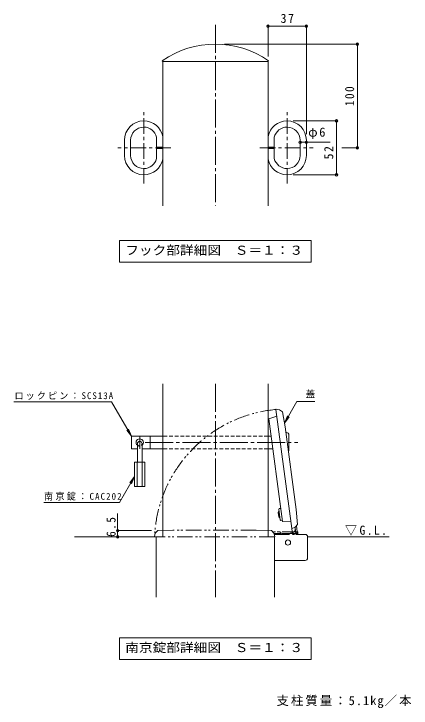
# Model space of a CAD drawing. Units: millimetres on the paper, enlarged 10 times, with parts at other scales. Extents: x -1525 to 1782, y -1371 to 1129.
# Drawn here: x 504 to 1782, y -1103 to 1129 of the extents above; entities that cross this region are included whole.
import ezdxf
from ezdxf.enums import TextEntityAlignment as Align

# ---------------------------------------------------------------- set-up
doc = ezdxf.new("R2010")
doc.units = ezdxf.units.MM
doc.header["$LTSCALE"] = 10
doc.header["$PDMODE"] = 32
doc.header["$PDSIZE"] = 8
for name, pattern in [('CHAIN1', [8, 5, -1, 1, -1]), ('CHAIN2', [12, 9, -1, 1, -1]), ('DASHED1', [1.8, 1.2, -0.6]), ('DOUBLE_CHAIN1', [8.8, 5, -1, 0.6, -0.6, 0.6, -1])]:
    doc.linetypes.add(name, pattern=pattern)
for name, color, linetype, lineweight in [('C-5', 7, 'Continuous', 9), ('D-0', 4, 'Continuous', 9), ('D-1', 3, 'Continuous', 9), ('D-2', 3, 'Continuous', 9), ('D-3', 4, 'Continuous', 9), ('D-4', 7, 'Continuous', 9), ('D-5', 7, 'Continuous', 9), ('D-6', 2, 'Continuous', 9), ('D-9', 7, 'DOUBLE_CHAIN1', 9), ('D-A', 7, 'CHAIN1', 9), ('D-B', 2, 'Continuous', 9)]:
    doc.layers.add(name, color=color, linetype=linetype, lineweight=lineweight)
doc.styles.add('ＭＳ ゴシック', font='')
doc.styles.get('ＭＳ ゴシック').set_extended_font_data('MS Gothic')

msp = doc.modelspace()

# ---------------------------------------------------------------- linework, layer by layer
at = {"layer": 'D-0', "color": 7, "linetype": 'CHAIN2'}
for p, q in [((1152.33, 1093.2), (1152.33, 511.3)), ((1152.33, -60.96), (1152.33, -746.41)), ((908.89, -229.07), (908.89, -269.07)), ((926.48, -249.07), (1417.22, -249.07))]:
    msp.add_line(p, q, dxfattribs=at)
at = {"layer": 'D-0'}
for p, q in [((1398.16, -525.34), (1347.15, -143.01)), ((1359.02, -143.81), (1347.97, -142.27)), ((1368.3, -150.3), (1359.02, -143.81)), ((1368.3, -150.3), (1376.4, -198.44)), ((1324.2, -172.67), (1350, -164.35)), ((1324.2, -172.67), (1368.24, -502.74)), ((1411.86, -464.18), (1376.4, -198.44)), ((1416.66, -512.76), (1411.86, -464.18)), ((1368.24, -502.74), (1395.32, -504)), ((1416.66, -512.76), (1409.41, -521.46)), ((1409.41, -521.46), (1399.14, -525.84))]:
    msp.add_line(p, q, dxfattribs=at)
at = {"layer": 'D-0', "linetype": 'DOUBLE_CHAIN1'}
for p, q in [((966.72, -532.36), (959.05, -540.69)), ((966.72, -532.36), (1015.5, -530.69)), ((1283.6, -530.69), (1015.5, -530.69)), ((1332.38, -532.36), (1283.6, -530.69)), ((1332.38, -532.36), (1340.05, -540.69)), ((959.05, -540.69), (956.07, -551.45)), ((1342.83, -552.36), (956.69, -552.36)), ((1340.05, -540.69), (1343.03, -551.45))]:
    msp.add_line(p, q, dxfattribs=at)
at = {"layer": 'D-0', "color": 2}
for p, q in [((961.83, -552.36), (961.83, -746.41)), ((1342.83, -552.36), (1342.83, -746.41)), ((1441.38, -544.69), (1411.72, -544.69)), ((1449.05, -620.36), (1449.05, -552.36)), ((1342.83, -628.03), (1441.38, -628.03))]:
    msp.add_line(p, q, dxfattribs=at)
msp.add_circle((1385.72, -570.69), 8.33, dxfattribs=at)
at = {"layer": 'D-0', "linetype": 'DOUBLE_CHAIN1'}
for centre, radius, start, end in [((1385.72, -570.69), 429.42, 95.153, 177.55311), ((956.69, -551.69), 0.667, 158.79398, 270), ((1342.41, -551.69), 0.667, 270, 21.20602)]:
    msp.add_arc(centre, radius, start, end, dxfattribs=at)
at = {"layer": 'D-0'}
for centre, start, end in [((1347.81, -142.92), 76.39398, 187.6), ((1398.82, -525.25), 187.6, 298.80602)]:
    msp.add_arc(centre, 0.667, start, end, dxfattribs=at)
at = {"layer": 'D-0', "color": 2}
for centre, start, end in [((1441.38, -552.36), 0, 90), ((1441.38, -620.36), 270, 0)]:
    msp.add_arc(centre, 7.67, start, end, dxfattribs=at)
at = {"layer": 'D-1'}
for p, q in [((982.99, 975.92), (981.58, 977.97)), ((982.99, 975.92), (1152.33, 975.92)), ((982.99, 975.92), (982.99, 511.3)), ((1321.66, 975.92), (1152.33, 975.92)), ((1321.66, 975.92), (1323.08, 977.97)), ((1321.66, 975.92), (1321.66, 511.3)), ((982.99, -552.36), (982.99, -60.96)), ((1321.66, -552.36), (1321.66, -60.96))]:
    msp.add_line(p, q, dxfattribs=at)
msp.add_arc((1152.33, 731.3), 300, 55.30788, 124.69212, dxfattribs=at)
at = {"layer": 'D-2'}
for p, q in [((859.66, 673.58), (859.66, 722.36)), ((879.66, 673.58), (879.66, 722.36)), ((962.99, 699.64), (962.99, 732.44)), ((1341.66, 699.64), (1341.66, 732.44)), ((1424.99, 673.58), (1424.99, 722.36)), ((1444.99, 673.58), (1444.99, 722.36)), ((982.99, 699.64), (962.99, 699.64)), ((962.99, 696.3), (962.99, 663.5)), ((982.99, 696.3), (962.99, 696.3)), ((1321.66, 699.64), (1341.66, 699.64)), ((1321.66, 696.3), (1341.66, 696.3)), ((1341.66, 696.3), (1341.66, 663.5)), ((921.94, 631.3), (921.94, 631.34)), ((1382.72, 631.3), (1382.72, 631.34))]:
    msp.add_line(p, q, dxfattribs=at)
for centre, radius, start, end in [((921.94, 722.36), 62.28, 90, 180), ((921.94, 722.36), 62.28, 11.35969, 90), ((1382.72, 722.36), 62.28, 90, 168.64031), ((1382.72, 722.36), 62.28, 0, 90), ((921.94, 722.36), 42.28, 90, 180), ((921.94, 722.36), 42.28, 13.79803, 90), ((1382.72, 722.36), 42.28, 90, 166.20197), ((1382.72, 722.36), 42.28, 0, 90), ((921.94, 673.58), 62.28, 180, 270), ((921.94, 673.58), 42.28, 180, 270), ((1382.72, 673.58), 42.28, 270, 0), ((1382.72, 673.58), 62.28, 270, 0), ((921.94, 673.58), 42.28, 270, 346.20197), ((921.94, 673.58), 62.28, 270, 348.64031), ((1382.72, 673.58), 62.28, 191.35969, 270), ((1382.72, 673.58), 42.28, 193.79803, 270)]:
    msp.add_arc(centre, radius, start, end, dxfattribs=at)
at = {"layer": 'D-3'}
for p, q in [((1378.89, -215.74), (1378.71, -215.74)), ((882.22, -229.07), (882.22, -269.07)), ((882.22, -229.07), (982.99, -229.07)), ((942.22, -229.07), (942.22, -269.07)), ((1331.73, -229.07), (1321.52, -229.07)), ((1388.89, -225.74), (1388.89, -272.41)), ((901.39, -269.07), (882.22, -269.07)), ((982.99, -269.07), (916.39, -269.07)), ((1337.07, -269.07), (1321.52, -269.07)), ((1032.98, -530.52), (1032.96, -530.69))]:
    msp.add_line(p, q, dxfattribs=at)
at = {"layer": 'D-3', "linetype": 'DASHED1'}
for p, q in [((1321.52, -229.07), (983.85, -229.07)), ((1321.52, -269.07), (983.85, -269.07))]:
    msp.add_line(p, q, dxfattribs=at)
at = {"layer": 'D-3', "color": 6}
for p, q in [((901.39, -253.24), (901.39, -312.41)), ((916.39, -253.24), (916.39, -312.41)), ((892.22, -312.41), (925.55, -312.41)), ((892.22, -312.41), (892.22, -390.74)), ((900.55, -312.41), (900.55, -390.74)), ((917.22, -312.41), (917.22, -390.74)), ((925.55, -312.41), (925.55, -390.74)), ((892.22, -390.74), (925.55, -390.74))]:
    msp.add_line(p, q, dxfattribs=at)
at = {"layer": 'D-3'}
for centre, radius, start, end in [((1378.89, -225.74), 10, 0, 90.99598), ((908.89, -249.07), 11.67, 310.00421, 229.99579), ((1378.89, -272.41), 10, 324.67213, 0)]:
    msp.add_arc(centre, radius, start, end, dxfattribs=at)
at = {"layer": 'D-3', "color": 6}
msp.add_arc((908.89, -253.24), 7.5, 0, 180, dxfattribs=at)
at = {"layer": 'D-3', "color": 6, "linetype": 'DASHED1'}
msp.add_arc((908.89, -253.24), 7.5, 180, 0, dxfattribs=at)
at = {"layer": 'D-4'}
for p, q in [((1321.66, 1092.11), (1321.66, 991.79)), ((1444.99, 1089.11), (1321.66, 1089.11)), ((1444.99, 1092.11), (1444.99, 742.36)), ((1612.04, 1031.3), (1181.97, 1031.3)), ((1609.04, 1031.3), (1609.04, 697.97)), ((1544.79, 784.64), (1402.72, 784.64)), ((1541.79, 611.3), (1541.79, 784.64)), ((1444.99, 715.96), (1424.99, 715.96)), ((1521.7, 715.96), (1444.99, 715.96)), ((1612.04, 697.97), (1559.04, 697.97)), ((1544.79, 611.3), (1402.72, 611.3)), ((837.76, -477.56), (837.76, -552.36)), ((834.76, -532.36), (946.72, -532.36)), ((834.76, -552.36), (936.69, -552.36))]:
    msp.add_line(p, q, dxfattribs=at)
for p in [(1321.66, 1089.11), (1444.99, 1089.11), (1609.04, 1031.3), (1541.79, 784.64), (1424.99, 715.96), (1444.99, 715.96), (1609.04, 697.97), (1541.79, 611.3), (837.76, -532.36), (837.76, -552.36)]:
    msp.add_point(p, dxfattribs=at)
at = {"layer": 'D-5'}
for p, q in [((844.33, 400.5), (1460.33, 400.5)), ((844.33, 400.5), (844.33, 330.5)), ((1460.33, 400.5), (1460.33, 330.5)), ((844.33, 330.5), (1460.33, 330.5)), ((1374.42, -186.68), (1414.19, -117.8)), ((1414.19, -117.8), (1472.56, -117.8)), ((1374.42, -186.68), (1383.99, -163.58)), ((1374.42, -186.68), (1389.64, -166.85)), ((882.22, -229.07), (867, -209.24)), ((882.22, -229.07), (872.65, -205.98)), ((892.22, -358.59), (877, -378.43)), ((892.22, -358.59), (882.65, -381.69)), ((844.33, -876.51), (1460.33, -876.51)), ((844.33, -876.51), (844.33, -946.51)), ((1460.33, -876.51), (1460.33, -946.51)), ((844.33, -946.51), (1460.33, -946.51))]:
    msp.add_line(p, q, dxfattribs=at)
for points in [[(882.22, -229.07), (818.44, -118.61), (504.07, -118.61)], [(892.22, -358.59), (843.75, -442.43), (600.16, -442.43)]]:
    msp.add_lwpolyline(points, dxfattribs=at)
at = {"layer": 'D-6'}
for p, q in [((1356.61, -471), (1354.32, -474)), ((1357.62, -473.55), (1354.32, -474)), ((1356.26, -488.53), (1354.32, -474)), ((1359.56, -488.09), (1356.26, -488.53)), ((1359.26, -490.82), (1356.26, -488.53)), ((1357.27, -470.91), (1356.61, -471)), ((1359.26, -490.82), (1356.61, -471)), ((1359.92, -490.74), (1359.26, -490.82)), ((1411.51, -544.72), (1408.46, -521.87)), ((1416.89, -544.69), (1413.18, -516.93))]:
    msp.add_line(p, q, dxfattribs=at)
at = {"layer": 'D-6', "color": 6}
for p, q in [((961.83, -552.36), (699.09, -552.36)), ((1449.05, -552.36), (1710.84, -552.36))]:
    msp.add_line(p, q, dxfattribs=at)
at = {"layer": 'D-6', "linetype": 'DOUBLE_CHAIN1'}
for p, q in [((1417.26, -536.36), (1336.06, -536.36)), ((1363.54, -541.69), (1340.33, -541.69)), ((1341.16, -544.69), (1413.92, -544.69)), ((1363.6, -544.69), (1363.6, -541.36)), ((1417.26, -544.69), (1417.26, -536.36))]:
    msp.add_line(p, q, dxfattribs=at)
at = {"layer": 'D-6'}
msp.add_arc((1410.26, -532.83), 5, 273.77745, 7.6, dxfattribs=at)
at = {"layer": 'D-6', "linetype": 'DOUBLE_CHAIN1'}
msp.add_arc((1358.6, -541.36), 5, 0, 90, dxfattribs=at)
at = {"layer": 'D-9', "linetype": 'Continuous'}
msp.add_line((1400.74, -544.69), (1398.16, -525.34), dxfattribs=at)
at = {"layer": 'D-9'}
for p, q in [((1417.26, -541.69), (1363.54, -541.69)), ((1368.62, -543.38), (1400.01, -539.19)), ((1383.71, -544.69), (1383.71, -541.69)), ((1402.04, -544.69), (1402.04, -541.69)), ((1417.21, -544.69), (1417.21, -541.69))]:
    msp.add_line(p, q, dxfattribs=at)
at = {"layer": 'D-9', "linetype": 'Continuous'}
msp.add_arc((1398.6, -528.62), 10.67, 277.6, 7.6, dxfattribs=at)
at = {"layer": 'D-9'}
for centre, radius, start, end in [((1352.88, -552.36), 10.67, 45.9438, 90), ((1369.94, -553.29), 10, 97.6, 120.6877)]:
    msp.add_arc(centre, radius, start, end, dxfattribs=at)
at = {"layer": 'D-A'}
for p, q in [((921.94, 582.9), (921.94, 813.04)), ((1382.72, 582.9), (1382.72, 813.04)), ((1009.23, 697.97), (838.19, 697.97)), ((1295.42, 697.97), (1466.47, 697.97))]:
    msp.add_line(p, q, dxfattribs=at)
at = {"layer": 'D-B'}
for p, q in [((1356.39, -464.3), (1357.49, -461.63)), ((1356.39, -464.3), (1360.8, -497.34)), ((1362.67, -460.94), (1357.49, -461.63)), ((1360.8, -497.34), (1362.56, -499.63)), ((1367.74, -498.94), (1362.56, -499.63))]:
    msp.add_line(p, q, dxfattribs=at)

# ---------------------------------------------------------------- texts
at = {"layer": 'C-5', "color": 2, "insert": (1348.85, -1102.81), "char_height": 29.33, "attachment_point": 7, "style": 'ＭＳ ゴシック'}
msp.add_mtext('\\T1.16;支柱質量：5.1kg／本', dxfattribs=at)
at = {"layer": 'D-4', "color": 2, "char_height": 29.33, "attachment_point": 7, "style": 'ＭＳ ゴシック'}
for s, insert in [('\\T1.27;\\W0.95;37', (1362.08, 1099.11)), ('\\T1.17;φ6', (1450.85, 725.96))]:
    msp.add_mtext(s, dxfattribs=dict(at, insert=insert))
at = {"layer": 'D-4', "color": 2, "char_height": 29.33, "attachment_point": 7, "rotation": 90, "style": 'ＭＳ ゴシック'}
for s, insert in [('\\T1.27;\\W0.9;100', (1599.04, 832.14)), ('\\T1.27;\\W0.95;52', (1531.79, 660.58)), ('\\T1.27;\\W0.9;6.5', (831.76, -552.36))]:
    msp.add_mtext(s, dxfattribs=dict(at, insert=insert))
at = {"layer": 'D-5', "color": 2, "style": 'ＭＳ ゴシック', "width": 1.1}
for s, p in [('フック部詳細図\u3000Ｓ＝１：３', (862.33, 345.5)), ('南京錠部詳細図\u3000Ｓ＝１：３', (862.33, -931.51))]:
    msp.add_text(s, height=29.33, dxfattribs=at).set_placement(p, align=Align.BOTTOM_LEFT)
at = {"layer": 'D-5', "style": 'ＭＳ ゴシック'}
msp.add_text('蓋', height=21.99, dxfattribs=at).set_placement((1442.56, -111.13), align=Align.BOTTOM_LEFT)
at = {"layer": 'D-5', "char_height": 21.99, "attachment_point": 7, "style": 'ＭＳ ゴシック'}
for s, insert in [('\\T1.23;\\W0.95;ロックピン：SCS13A', (505.94, -111.95)), ('\\T1.25;\\W0.95;南京錠：CAC202', (601.25, -435.77))]:
    msp.add_mtext(s, dxfattribs=dict(at, insert=insert))
at = {"layer": 'D-5', "color": 2, "insert": (1569.48, -548.28), "char_height": 29.33, "attachment_point": 7, "style": 'ＭＳ ゴシック'}
msp.add_mtext('\\T1.22;\\W0.95;▽G.L.', dxfattribs=at)

doc.saveas('drawing.dxf')
